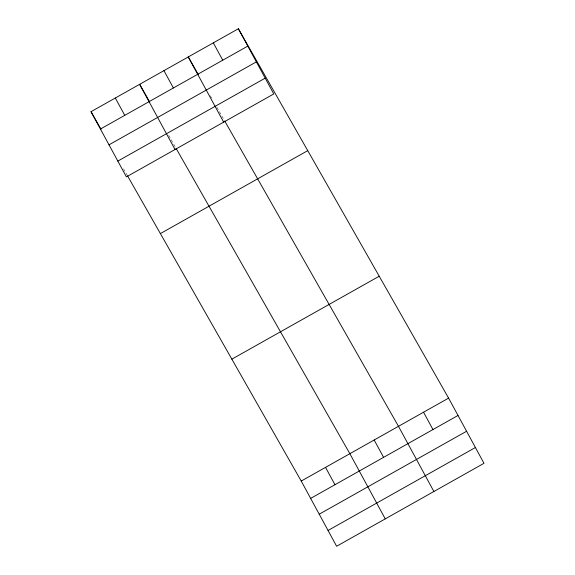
<?xml version="1.0" encoding="UTF-8"?>
<svg xmlns="http://www.w3.org/2000/svg" width="575" height="575" viewBox="0 0 575 575"><rect width="100%" height="100%" fill="white"/><g stroke="black" fill="none" stroke-linecap="round" stroke-linejoin="round"><path stroke-width="0.43" stroke-dasharray="2.88 2.16" d="M210.385 95.802L211.686 98.088M216.89 107.23L224.257 120.182M168.691 135.362L175.627 147.552M123.532 168.827L126.996 174.922"/><path stroke-width="0.86" d="M238.373 28.75L273.772 93.941L126.407 176.884L91.015 111.694L238.373 28.75L448.593 398.116L483.985 463.306L336.627 546.25L301.228 481.059L127.434 175.684M100.431 129.037L247.796 46.101M109.006 144.828L256.364 61.884M117.839 161.093L265.197 78.15M160.382 233.587L307.747 150.643M231.854 359.167L379.22 276.223M301.228 481.059L448.593 398.116M310.651 498.403L458.009 415.459M319.218 514.194L466.584 431.25M328.052 530.459L475.417 447.515M198.246 74.47L188.269 56.954L223.668 122.144M224.688 120.944L398.489 426.319L433.888 491.51M149.615 101.847L139.639 84.324L175.037 149.514M176.065 148.314L349.859 453.689L385.257 518.88M91.015 111.694L100.984 129.217M423.538 412.217L432.961 429.561M213.325 42.852L222.741 60.195M374.174 440.004L383.59 457.348M163.954 70.639L173.377 87.982M325.543 467.374L334.966 484.718M115.323 98.009L124.746 115.352"/></g></svg>
